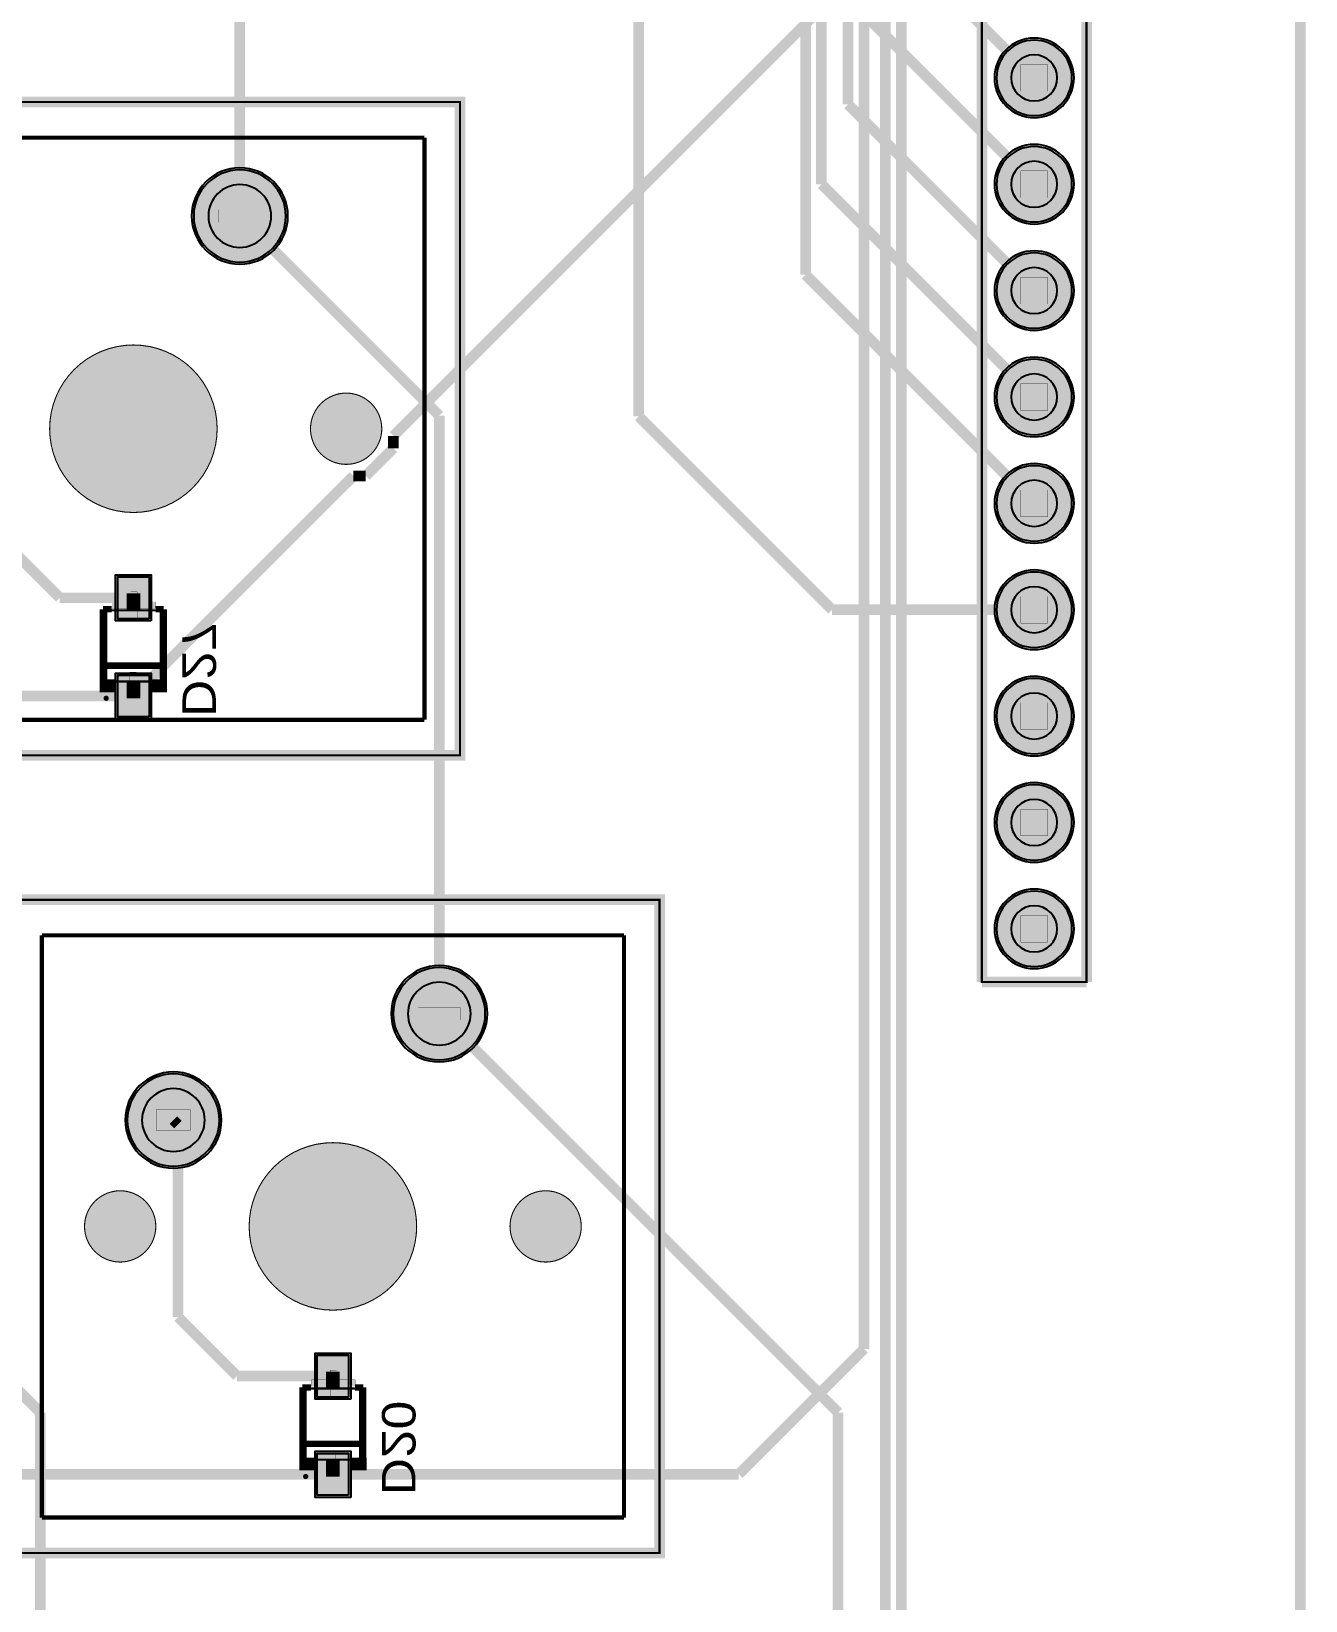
# Model space of a CAD drawing. Header units: millimetres. Extents: x 0 to 146, y -7 to 103.
# Drawn here: x 115.88 to 146.31, y 42.76 to 80.23 of the extents above; entities that cross this region are included whole.
import ezdxf
from ezdxf.enums import TextEntityAlignment as Align

# ---------------------------------------------------------------- set-up
doc = ezdxf.new("R2010")
doc.units = ezdxf.units.MM
doc.header["$MEASUREMENT"] = 0
for name, color, linetype, true_color in [('Board-Outline-Layer', 7, 'Continuous', 0xff00ff), ('Bottom-Layer', 7, 'Continuous', 0x0000ff), ('Bottom-Paste-Mask-Layer', 7, 'Continuous', 0x800000), ('Bottom-Silkscreen-Layer', 7, 'Continuous', 0x66cc33), ('Bottom-Solder-Mask-Layer', 7, 'Continuous', 0xaa00ff), ('Component-Marking-Layer', 7, 'Continuous', 0x66ffcc), ('Component-Shape-Layer', 7, 'Continuous', 0x00cccc), ('Document-Layer', 7, 'Continuous', 0xffffff), ('Hole-Layer', 7, 'Continuous', 0x222222), ('Multi-Layer', 7, 'Continuous', 0xc0c0c0), ('Pin-Floating-Layer', 7, 'Continuous', 0xff99ff), ('Pin-Soldering-Layer', 7, 'Continuous', 0xcc9999), ('Top-Layer', 7, 'Continuous', 0xff0000), ('Top-Paste-Mask-Layer', 7, 'Continuous', 0x808080), ('Top-Silkscreen-Layer', 7, 'Continuous', 0xffcc00), ('Top-Solder-Mask-Layer', 7, 'Continuous', 0x800080)]:
    doc.layers.add(name, color=color, linetype=linetype, true_color=true_color)
doc.styles.get("Standard").update_dxf_attribs({"font": 'arial.ttf'})

msp = doc.modelspace()

# ---------------------------------------------------------------- hatches: boundary and pattern name
at = {"layer": 'Bottom-Layer'}
for points in [[(138.927, 79.121, 1), (140.727, 79.121, 1)], [(138.927, 76.581, 1), (140.727, 76.581, 1)], [(119.756, 75.823, 1), (121.956, 75.823, 1)], [(138.927, 74.041, 1), (140.727, 74.041, 1)], [(138.927, 71.501, 1), (140.727, 71.501, 1)], [(138.927, 68.961, 1), (140.727, 68.961, 1)], [(118.691, 66.205), (117.941, 66.205), (117.941, 67.205), (118.691, 67.205)], [(138.927, 66.421, 1), (140.727, 66.421, 1)], [(118.691, 63.86), (117.941, 63.86), (117.941, 64.86), (118.691, 64.86)], [(138.927, 63.881, 1), (140.727, 63.881, 1)], [(138.927, 61.341, 1), (140.727, 61.341, 1)], [(138.927, 58.801, 1), (140.727, 58.801, 1)], [(124.52, 56.775, 1), (126.72, 56.775, 1)], [(118.17, 54.235, 1), (120.37, 54.235, 1)], [(123.455, 47.621), (122.705, 47.621), (122.705, 48.621), (123.455, 48.621)], [(123.455, 45.276), (122.705, 45.276), (122.705, 46.276), (123.455, 46.276)]]:
    msp.add_hatch(color=256, dxfattribs=at).paths.add_polyline_path(points)
at = {"layer": 'Bottom-Paste-Mask-Layer'}
for points in [[(138.927, 79.121, 1), (140.727, 79.121, 1)], [(138.927, 76.581, 1), (140.727, 76.581, 1)], [(119.756, 75.823, 1), (121.956, 75.823, 1)], [(138.927, 74.041, 1), (140.727, 74.041, 1)], [(138.927, 71.501, 1), (140.727, 71.501, 1)], [(138.927, 68.961, 1), (140.727, 68.961, 1)], [(118.691, 66.205), (117.941, 66.205), (117.941, 67.205), (118.691, 67.205)], [(138.927, 66.421, 1), (140.727, 66.421, 1)], [(118.691, 63.86), (117.941, 63.86), (117.941, 64.86), (118.691, 64.86)], [(138.927, 63.881, 1), (140.727, 63.881, 1)], [(138.927, 61.341, 1), (140.727, 61.341, 1)], [(138.927, 58.801, 1), (140.727, 58.801, 1)], [(124.52, 56.775, 1), (126.72, 56.775, 1)], [(118.17, 54.235, 1), (120.37, 54.235, 1)], [(123.455, 47.621), (122.705, 47.621), (122.705, 48.621), (123.455, 48.621)], [(123.455, 45.276), (122.705, 45.276), (122.705, 46.276), (123.455, 46.276)]]:
    msp.add_hatch(color=256, dxfattribs=at).paths.add_polyline_path(points)
at = {"layer": 'Bottom-Silkscreen-Layer'}
for points in [[(117.514, 64.757), (117.866, 64.757), (117.866, 64.452), (117.514, 64.452)], [(117.514, 64.757), (117.866, 64.757), (117.866, 64.452), (117.514, 64.452)], [(119.119, 64.757), (119.119, 64.452), (118.766, 64.452), (118.766, 64.757)], [(119.119, 64.757), (119.119, 64.452), (118.766, 64.452), (118.766, 64.757)], [(122.278, 46.173), (122.63, 46.173), (122.63, 45.869), (122.278, 45.869)], [(122.278, 46.173), (122.63, 46.173), (122.63, 45.869), (122.278, 45.869)], [(123.883, 46.173), (123.883, 45.869), (123.53, 45.869), (123.53, 46.173)], [(123.883, 46.173), (123.883, 45.869), (123.53, 45.869), (123.53, 46.173)]]:
    msp.add_hatch(color=256, dxfattribs=at).paths.add_polyline_path(points)
at = {"layer": 'Bottom-Solder-Mask-Layer'}
for points in [[(138.876, 79.121, 1), (140.778, 79.121, 1)], [(138.876, 76.581, 1), (140.778, 76.581, 1)], [(119.706, 75.823, 1), (122.006, 75.823, 1)], [(138.876, 74.041, 1), (140.778, 74.041, 1)], [(138.876, 71.501, 1), (140.778, 71.501, 1)], [(138.876, 68.961, 1), (140.778, 68.961, 1)], [(118.742, 66.154), (117.89, 66.154), (117.89, 67.256), (118.742, 67.256)], [(138.876, 66.421, 1), (140.778, 66.421, 1)], [(118.742, 63.809), (117.89, 63.809), (117.89, 64.91), (118.742, 64.91)], [(138.876, 63.881, 1), (140.778, 63.881, 1)], [(138.876, 61.341, 1), (140.778, 61.341, 1)], [(138.876, 58.801, 1), (140.778, 58.801, 1)], [(124.47, 56.775, 1), (126.77, 56.775, 1)], [(118.12, 54.235, 1), (120.42, 54.235, 1)], [(123.506, 47.57), (122.654, 47.57), (122.654, 48.672), (123.506, 48.672)], [(123.506, 45.225), (122.654, 45.225), (122.654, 46.327), (123.506, 46.327)]]:
    msp.add_hatch(color=256, dxfattribs=at).paths.add_polyline_path(points)
at = {"layer": 'Component-Marking-Layer'}
for points in [[(117.606, 64.307, 1), (117.726, 64.307, 1)], [(117.606, 64.307, 1), (117.726, 64.307, 1)], [(122.37, 45.723, 1), (122.49, 45.723, 1)], [(122.37, 45.723, 1), (122.49, 45.723, 1)]]:
    msp.add_hatch(color=256, dxfattribs=at).paths.add_polyline_path(points)
at = {"layer": 'Document-Layer'}
for points in [[(118.406, 66.847), (118.406, 66.223), (118.25, 66.223), (118.25, 66.847)], [(118.406, 66.847), (118.406, 66.223), (118.25, 66.223), (118.25, 66.847)], [(118.846, 66.615), (118.846, 66.459), (117.806, 66.459), (117.806, 66.615)], [(118.846, 66.615), (118.846, 66.459), (117.806, 66.459), (117.806, 66.615)], [(118.386, 64.307), (118.23, 64.307), (118.23, 64.931), (118.386, 64.931)], [(118.386, 64.307), (118.23, 64.307), (118.23, 64.931), (118.386, 64.931)], [(123.61, 48.031), (123.61, 47.875), (122.57, 47.875), (122.57, 48.031)], [(123.61, 48.031), (123.61, 47.875), (122.57, 47.875), (122.57, 48.031)], [(123.17, 48.263), (123.17, 47.639), (123.014, 47.639), (123.014, 48.263)], [(123.17, 48.263), (123.17, 47.639), (123.014, 47.639), (123.014, 48.263)], [(123.15, 45.723), (122.994, 45.723), (122.994, 46.347), (123.15, 46.347)], [(123.15, 45.723), (122.994, 45.723), (122.994, 46.347), (123.15, 46.347)]]:
    msp.add_hatch(color=256, dxfattribs=at).paths.add_polyline_path(points)
at = {"layer": 'Hole-Layer'}
for points in [[(139.277, 79.121, 1), (140.377, 79.121, 1)], [(139.277, 76.581, 1), (140.377, 76.581, 1)], [(120.106, 75.823, 1), (121.606, 75.823, 1)], [(139.277, 74.041, 1), (140.377, 74.041, 1)], [(139.277, 71.501, 1), (140.377, 71.501, 1)], [(139.277, 68.961, 1), (140.377, 68.961, 1)], [(139.277, 66.421, 1), (140.377, 66.421, 1)], [(139.277, 63.881, 1), (140.377, 63.881, 1)], [(139.277, 61.341, 1), (140.377, 61.341, 1)], [(139.277, 58.801, 1), (140.377, 58.801, 1)], [(124.87, 56.775, 1), (126.37, 56.775, 1)], [(118.52, 54.235, 1), (120.02, 54.235, 1)]]:
    msp.add_hatch(color=256, dxfattribs=at).paths.add_polyline_path(points)
at = {"layer": 'Multi-Layer'}
for points in [[(138.927, 79.121, 1), (140.727, 79.121, 1)], [(138.927, 79.121, 1), (140.727, 79.121, 1)], [(138.927, 79.121, 1), (140.727, 79.121, 1)], [(138.927, 76.581, 1), (140.727, 76.581, 1)], [(138.927, 76.581, 1), (140.727, 76.581, 1)], [(138.927, 76.581, 1), (140.727, 76.581, 1)], [(119.756, 75.823, 1), (121.956, 75.823, 1)], [(119.756, 75.823, 1), (121.956, 75.823, 1)], [(119.756, 75.823, 1), (121.956, 75.823, 1)], [(138.927, 74.041, 1), (140.727, 74.041, 1)], [(138.927, 74.041, 1), (140.727, 74.041, 1)], [(138.927, 74.041, 1), (140.727, 74.041, 1)], [(116.316, 70.743, 1), (120.316, 70.743, 1)], [(116.316, 70.743, 1), (120.316, 70.743, 1)], [(138.927, 71.501, 1), (140.727, 71.501, 1)], [(138.927, 71.501, 1), (140.727, 71.501, 1)], [(138.927, 71.501, 1), (140.727, 71.501, 1)], [(122.545, 70.743, 1), (124.247, 70.743, 1)], [(122.545, 70.743, 1), (124.247, 70.743, 1)], [(138.927, 68.961, 1), (140.727, 68.961, 1)], [(138.927, 68.961, 1), (140.727, 68.961, 1)], [(138.927, 68.961, 1), (140.727, 68.961, 1)], [(138.927, 66.421, 1), (140.727, 66.421, 1)], [(138.927, 66.421, 1), (140.727, 66.421, 1)], [(138.927, 66.421, 1), (140.727, 66.421, 1)], [(138.927, 63.881, 1), (140.727, 63.881, 1)], [(138.927, 63.881, 1), (140.727, 63.881, 1)], [(138.927, 63.881, 1), (140.727, 63.881, 1)], [(138.927, 61.341, 1), (140.727, 61.341, 1)], [(138.927, 61.341, 1), (140.727, 61.341, 1)], [(138.927, 61.341, 1), (140.727, 61.341, 1)], [(138.927, 58.801, 1), (140.727, 58.801, 1)], [(138.927, 58.801, 1), (140.727, 58.801, 1)], [(138.927, 58.801, 1), (140.727, 58.801, 1)], [(124.52, 56.775, 1), (126.72, 56.775, 1)], [(124.52, 56.775, 1), (126.72, 56.775, 1)], [(124.52, 56.775, 1), (126.72, 56.775, 1)], [(118.17, 54.235, 1), (120.37, 54.235, 1)], [(118.17, 54.235, 1), (120.37, 54.235, 1)], [(118.17, 54.235, 1), (120.37, 54.235, 1)], [(121.08, 51.695, 1), (125.08, 51.695, 1)], [(121.08, 51.695, 1), (125.08, 51.695, 1)], [(117.149, 51.695, 1), (118.851, 51.695, 1)], [(117.149, 51.695, 1), (118.851, 51.695, 1)], [(127.309, 51.695, 1), (129.011, 51.695, 1)], [(127.309, 51.695, 1), (129.011, 51.695, 1)]]:
    msp.add_hatch(color=256, dxfattribs=at).paths.add_polyline_path(points)
at = {"layer": 'Pin-Floating-Layer'}
for points in [[(118.476, 66.517), (118.476, 66.397), (118.156, 66.397), (118.156, 66.517)], [(118.476, 66.517), (118.476, 66.397), (118.156, 66.397), (118.156, 66.517)], [(118.476, 64.717), (118.476, 64.597), (118.156, 64.597), (118.156, 64.717)], [(118.476, 64.717), (118.476, 64.597), (118.156, 64.597), (118.156, 64.717)], [(123.24, 47.933), (123.24, 47.813), (122.92, 47.813), (122.92, 47.933)], [(123.24, 47.933), (123.24, 47.813), (122.92, 47.813), (122.92, 47.933)], [(123.24, 46.133), (123.24, 46.013), (122.92, 46.013), (122.92, 46.133)], [(123.24, 46.133), (123.24, 46.013), (122.92, 46.013), (122.92, 46.133)]]:
    msp.add_hatch(color=256, dxfattribs=at).paths.add_polyline_path(points)
at = {"layer": 'Pin-Soldering-Layer'}
for points in [[(139.507, 79.441), (140.147, 79.441), (140.147, 78.801), (139.507, 78.801)], [(139.507, 79.441), (140.147, 79.441), (140.147, 78.801), (139.507, 78.801)], [(139.507, 76.901), (140.147, 76.901), (140.147, 76.261), (139.507, 76.261)], [(139.507, 76.901), (140.147, 76.901), (140.147, 76.261), (139.507, 76.261)], [(120.356, 75.973), (121.356, 75.973), (121.356, 75.673), (120.356, 75.673)], [(120.356, 75.973), (121.356, 75.973), (121.356, 75.673), (120.356, 75.673)], [(139.507, 74.361), (140.147, 74.361), (140.147, 73.721), (139.507, 73.721)], [(139.507, 74.361), (140.147, 74.361), (140.147, 73.721), (139.507, 73.721)], [(139.507, 71.821), (140.147, 71.821), (140.147, 71.181), (139.507, 71.181)], [(139.507, 71.821), (140.147, 71.821), (140.147, 71.181), (139.507, 71.181)], [(139.507, 69.281), (140.147, 69.281), (140.147, 68.641), (139.507, 68.641)], [(139.507, 69.281), (140.147, 69.281), (140.147, 68.641), (139.507, 68.641)], [(118.476, 66.807), (118.476, 66.507), (118.156, 66.507), (118.156, 66.807)], [(118.476, 66.807), (118.476, 66.507), (118.156, 66.507), (118.156, 66.807)], [(139.507, 66.741), (140.147, 66.741), (140.147, 66.101), (139.507, 66.101)], [(139.507, 66.741), (140.147, 66.741), (140.147, 66.101), (139.507, 66.101)], [(118.476, 64.607), (118.476, 64.307), (118.156, 64.307), (118.156, 64.607)], [(118.476, 64.607), (118.476, 64.307), (118.156, 64.307), (118.156, 64.607)], [(139.507, 64.201), (140.147, 64.201), (140.147, 63.561), (139.507, 63.561)], [(139.507, 64.201), (140.147, 64.201), (140.147, 63.561), (139.507, 63.561)], [(139.507, 61.661), (140.147, 61.661), (140.147, 61.021), (139.507, 61.021)], [(139.507, 61.661), (140.147, 61.661), (140.147, 61.021), (139.507, 61.021)], [(139.507, 59.121), (140.147, 59.121), (140.147, 58.481), (139.507, 58.481)], [(139.507, 59.121), (140.147, 59.121), (140.147, 58.481), (139.507, 58.481)], [(125.12, 56.925), (126.12, 56.925), (126.12, 56.625), (125.12, 56.625)], [(125.12, 56.925), (126.12, 56.925), (126.12, 56.625), (125.12, 56.625)], [(118.87, 54.485), (119.67, 54.485), (119.67, 53.985), (118.87, 53.985)], [(118.87, 54.485), (119.67, 54.485), (119.67, 53.985), (118.87, 53.985)], [(123.24, 48.223), (123.24, 47.923), (122.92, 47.923), (122.92, 48.223)], [(123.24, 48.223), (123.24, 47.923), (122.92, 47.923), (122.92, 48.223)], [(123.24, 46.023), (123.24, 45.723), (122.92, 45.723), (122.92, 46.023)], [(123.24, 46.023), (123.24, 45.723), (122.92, 45.723), (122.92, 46.023)]]:
    msp.add_hatch(color=256, dxfattribs=at).paths.add_polyline_path(points)
at = {"layer": 'Top-Layer'}
for points in [[(138.927, 79.121, 1), (140.727, 79.121, 1)], [(138.927, 76.581, 1), (140.727, 76.581, 1)], [(119.756, 75.823, 1), (121.956, 75.823, 1)], [(138.927, 74.041, 1), (140.727, 74.041, 1)], [(138.927, 71.501, 1), (140.727, 71.501, 1)], [(138.927, 68.961, 1), (140.727, 68.961, 1)], [(138.927, 66.421, 1), (140.727, 66.421, 1)], [(138.927, 63.881, 1), (140.727, 63.881, 1)], [(138.927, 61.341, 1), (140.727, 61.341, 1)], [(138.927, 58.801, 1), (140.727, 58.801, 1)], [(124.52, 56.775, 1), (126.72, 56.775, 1)], [(118.17, 54.235, 1), (120.37, 54.235, 1)]]:
    msp.add_hatch(color=256, dxfattribs=at).paths.add_polyline_path(points)
at = {"layer": 'Top-Paste-Mask-Layer'}
for points in [[(138.927, 79.121, 1), (140.727, 79.121, 1)], [(138.927, 76.581, 1), (140.727, 76.581, 1)], [(119.756, 75.823, 1), (121.956, 75.823, 1)], [(138.927, 74.041, 1), (140.727, 74.041, 1)], [(138.927, 71.501, 1), (140.727, 71.501, 1)], [(138.927, 68.961, 1), (140.727, 68.961, 1)], [(138.927, 66.421, 1), (140.727, 66.421, 1)], [(138.927, 63.881, 1), (140.727, 63.881, 1)], [(138.927, 61.341, 1), (140.727, 61.341, 1)], [(138.927, 58.801, 1), (140.727, 58.801, 1)], [(124.52, 56.775, 1), (126.72, 56.775, 1)], [(118.17, 54.235, 1), (120.37, 54.235, 1)]]:
    msp.add_hatch(color=256, dxfattribs=at).paths.add_polyline_path(points)
at = {"layer": 'Top-Solder-Mask-Layer'}
for points in [[(138.876, 79.121, 1), (140.778, 79.121, 1)], [(138.876, 76.581, 1), (140.778, 76.581, 1)], [(119.706, 75.823, 1), (122.006, 75.823, 1)], [(138.876, 74.041, 1), (140.778, 74.041, 1)], [(138.876, 71.501, 1), (140.778, 71.501, 1)], [(138.876, 68.961, 1), (140.778, 68.961, 1)], [(138.876, 66.421, 1), (140.778, 66.421, 1)], [(138.876, 63.881, 1), (140.778, 63.881, 1)], [(138.876, 61.341, 1), (140.778, 61.341, 1)], [(138.876, 58.801, 1), (140.778, 58.801, 1)], [(124.47, 56.775, 1), (126.77, 56.775, 1)], [(118.12, 54.235, 1), (120.42, 54.235, 1)]]:
    msp.add_hatch(color=256, dxfattribs=at).paths.add_polyline_path(points)

# ---------------------------------------------------------------- linework, layer by layer
at = {"layer": 'Board-Outline-Layer', "const_width": 0.254}
msp.add_lwpolyline([(-0.032, 3.019), (-0.032, 100.367, -0.414), (2.968, 103.367), (143.181, 103.367), (143.181, 103.367, -0.414), (146.181, 100.367), (146.181, 100.367), (146.181, 3.019), (146.181, 3.019, -0.414), (143.181, 0.019), (143.181, 0.019), (2.968, 0.019, -0.414)], format="xyb", close=True, dxfattribs=at)
at = {"layer": 'Bottom-Layer', "const_width": 0.254}
for points in [[(135.763, 48.768), (135.763, 89.535)], [(136.271, 38.549), (136.271, 87.249)], [(136.652, 41.021), (136.652, 83.693)], [(124.526, 70.57), (135.128, 81.172)], [(124.526, 70.275), (124.526, 70.57)], [(123.864, 69.613), (124.526, 70.275)], [(118.316, 64.36), (123.57, 69.613)], [(123.57, 69.613), (123.864, 69.613)], [(114.554, 68.707), (116.557, 66.705)], [(116.557, 66.705), (118.316, 66.705)], [(99.215, 64.36), (118.316, 64.36)], [(119.27, 54.235), (119.38, 54.125)], [(119.38, 54.125), (119.38, 49.53)], [(119.38, 49.53), (120.789, 48.121)], [(132.771, 45.776), (135.763, 48.768)], [(120.789, 48.121), (123.08, 48.121)], [(104.032, 45.776), (123.08, 45.776)], [(123.08, 45.776), (132.771, 45.776)]]:
    msp.add_lwpolyline(points, dxfattribs=at)
at = {"layer": 'Bottom-Layer'}
for points in [[(138.927, 79.121, 1), (140.727, 79.121, 1)], [(138.927, 76.581, 1), (140.727, 76.581, 1)], [(138.927, 74.041, 1), (140.727, 74.041, 1)], [(138.927, 71.501, 1), (140.727, 71.501, 1)], [(138.927, 68.961, 1), (140.727, 68.961, 1)], [(138.927, 66.421, 1), (140.727, 66.421, 1)], [(138.927, 63.881, 1), (140.727, 63.881, 1)], [(138.927, 61.341, 1), (140.727, 61.341, 1)], [(138.927, 58.801, 1), (140.727, 58.801, 1)]]:
    msp.add_lwpolyline(points, format="xyb", close=True, dxfattribs=at)
for points in [[(119.756, 75.823, 1), (121.956, 75.823), (121.956, 75.823, 1), (119.756, 75.823)], [(124.52, 56.775, 1), (126.72, 56.775), (126.72, 56.775, 1), (124.52, 56.775)], [(118.17, 54.235, 1), (120.37, 54.235), (120.37, 54.235, 1), (118.17, 54.235)]]:
    msp.add_lwpolyline(points, format="xyb", dxfattribs=at)
for points in [[(118.691, 66.205), (117.941, 66.205), (117.941, 67.205), (118.691, 67.205)], [(118.691, 63.86), (117.941, 63.86), (117.941, 64.86), (118.691, 64.86)], [(123.455, 47.621), (122.705, 47.621), (122.705, 48.621), (123.455, 48.621)], [(123.455, 45.276), (122.705, 45.276), (122.705, 46.276), (123.455, 46.276)]]:
    msp.add_lwpolyline(points, close=True, dxfattribs=at)
at = {"layer": 'Bottom-Paste-Mask-Layer'}
for points in [[(138.927, 79.121, 1), (140.727, 79.121, 1)], [(138.927, 76.581, 1), (140.727, 76.581, 1)], [(138.927, 74.041, 1), (140.727, 74.041, 1)], [(138.927, 71.501, 1), (140.727, 71.501, 1)], [(138.927, 68.961, 1), (140.727, 68.961, 1)], [(138.927, 66.421, 1), (140.727, 66.421, 1)], [(138.927, 63.881, 1), (140.727, 63.881, 1)], [(138.927, 61.341, 1), (140.727, 61.341, 1)], [(138.927, 58.801, 1), (140.727, 58.801, 1)]]:
    msp.add_lwpolyline(points, format="xyb", close=True, dxfattribs=at)
for points in [[(119.756, 75.823, 1), (121.956, 75.823), (121.956, 75.823, 1), (119.756, 75.823)], [(124.52, 56.775, 1), (126.72, 56.775), (126.72, 56.775, 1), (124.52, 56.775)], [(118.17, 54.235, 1), (120.37, 54.235), (120.37, 54.235, 1), (118.17, 54.235)]]:
    msp.add_lwpolyline(points, format="xyb", dxfattribs=at)
for points in [[(118.691, 66.205), (117.941, 66.205), (117.941, 67.205), (118.691, 67.205)], [(118.691, 63.86), (117.941, 63.86), (117.941, 64.86), (118.691, 64.86)], [(123.455, 47.621), (122.705, 47.621), (122.705, 48.621), (123.455, 48.621)], [(123.455, 45.276), (122.705, 45.276), (122.705, 46.276), (123.455, 46.276)]]:
    msp.add_lwpolyline(points, close=True, dxfattribs=at)
at = {"layer": 'Bottom-Silkscreen-Layer'}
for points, const_width in [([(138.577, 57.531), (138.577, 98.171)], 0.254), ([(138.577, 57.531), (138.577, 98.171)], 0.254), ([(141.077, 98.171), (141.077, 57.531)], 0.254), ([(141.077, 98.171), (141.077, 57.531)], 0.254), ([(117.59, 64.681), (117.59, 66.433)], 0.152), ([(117.59, 64.681), (117.59, 66.433)], 0.152), ([(117.59, 66.433), (117.796, 66.433)], 0.152), ([(117.59, 66.433), (117.796, 66.433)], 0.152), ([(119.042, 66.433), (118.846, 66.433)], 0.152), ([(119.042, 66.433), (118.846, 66.433)], 0.152), ([(119.042, 64.681), (119.042, 66.433)], 0.152), ([(119.042, 64.681), (119.042, 66.433)], 0.152), ([(119.042, 65.085), (117.59, 65.085)], 0.152), ([(119.042, 65.085), (117.59, 65.085)], 0.152), ([(141.077, 57.531), (138.577, 57.531)], 0.254), ([(141.077, 57.531), (138.577, 57.531)], 0.254), ([(122.354, 47.85), (122.56, 47.85)], 0.152), ([(122.354, 46.097), (122.354, 47.85)], 0.152), ([(122.354, 47.85), (122.56, 47.85)], 0.152), ([(122.354, 46.097), (122.354, 47.85)], 0.152), ([(123.806, 47.85), (123.61, 47.85)], 0.152), ([(123.806, 47.85), (123.61, 47.85)], 0.152), ([(123.806, 46.097), (123.806, 47.85)], 0.152), ([(123.806, 46.097), (123.806, 47.85)], 0.152), ([(123.806, 46.502), (122.354, 46.502)], 0.152), ([(123.806, 46.502), (122.354, 46.502)], 0.152)]:
    msp.add_lwpolyline(points, dxfattribs=dict(at, const_width=const_width))
at = {"layer": 'Bottom-Silkscreen-Layer', "const_width": 0.00508}
for points in [[(117.514, 64.757), (117.866, 64.757), (117.866, 64.452), (117.514, 64.452)], [(117.514, 64.757), (117.866, 64.757), (117.866, 64.452), (117.514, 64.452)], [(119.119, 64.757), (119.119, 64.452), (118.766, 64.452), (118.766, 64.757)], [(119.119, 64.757), (119.119, 64.452), (118.766, 64.452), (118.766, 64.757)], [(122.278, 46.173), (122.63, 46.173), (122.63, 45.869), (122.278, 45.869)], [(122.278, 46.173), (122.63, 46.173), (122.63, 45.869), (122.278, 45.869)], [(123.883, 46.173), (123.883, 45.869), (123.53, 45.869), (123.53, 46.173)], [(123.883, 46.173), (123.883, 45.869), (123.53, 45.869), (123.53, 46.173)]]:
    msp.add_lwpolyline(points, close=True, dxfattribs=at)
at = {"layer": 'Bottom-Solder-Mask-Layer'}
for points in [[(138.876, 79.121, 1), (140.778, 79.121), (140.778, 79.121, 1), (138.876, 79.121)], [(138.876, 76.581, 1), (140.778, 76.581), (140.778, 76.581, 1), (138.876, 76.581)], [(138.876, 74.041, 1), (140.778, 74.041), (140.778, 74.041, 1), (138.876, 74.041)], [(138.876, 71.501, 1), (140.778, 71.501), (140.778, 71.501, 1), (138.876, 71.501)], [(138.876, 68.961, 1), (140.778, 68.961), (140.778, 68.961, 1), (138.876, 68.961)], [(138.876, 66.421, 1), (140.778, 66.421), (140.778, 66.421, 1), (138.876, 66.421)], [(138.876, 63.881, 1), (140.778, 63.881), (140.778, 63.881, 1), (138.876, 63.881)], [(138.876, 61.341, 1), (140.778, 61.341), (140.778, 61.341, 1), (138.876, 61.341)], [(138.876, 58.801, 1), (140.778, 58.801), (140.778, 58.801, 1), (138.876, 58.801)]]:
    msp.add_lwpolyline(points, format="xyb", dxfattribs=at)
for points in [[(119.706, 75.823, 1), (122.006, 75.823, 1)], [(124.47, 56.775, 1), (126.77, 56.775, 1)], [(118.12, 54.235, 1), (120.42, 54.235, 1)]]:
    msp.add_lwpolyline(points, format="xyb", close=True, dxfattribs=at)
for points in [[(118.742, 66.154), (117.89, 66.154), (117.89, 67.256), (118.742, 67.256)], [(118.742, 63.809), (117.89, 63.809), (117.89, 64.91), (118.742, 64.91)], [(123.506, 47.57), (122.654, 47.57), (122.654, 48.672), (123.506, 48.672)], [(123.506, 45.225), (122.654, 45.225), (122.654, 46.327), (123.506, 46.327)]]:
    msp.add_lwpolyline(points, close=True, dxfattribs=at)
at = {"layer": 'Component-Marking-Layer', "const_width": 0.00508}
for points in [[(117.606, 64.307, 1), (117.726, 64.307, 1)], [(117.606, 64.307, 1), (117.726, 64.307, 1)], [(122.37, 45.723, 1), (122.49, 45.723, 1)], [(122.37, 45.723, 1), (122.49, 45.723, 1)]]:
    msp.add_lwpolyline(points, format="xyb", close=True, dxfattribs=at)
at = {"layer": 'Component-Shape-Layer', "const_width": 0.0508}
for points in [[(141.077, 98.171), (141.077, 57.531), (138.577, 57.531), (138.577, 98.171)], [(141.077, 98.171), (141.077, 57.531), (138.577, 57.531), (138.577, 98.171)], [(110.516, 62.943), (110.516, 78.543), (126.116, 78.543), (126.116, 62.943)], [(110.516, 62.943), (110.516, 78.543), (126.116, 78.543), (126.116, 62.943)], [(118.966, 66.407), (118.966, 64.707), (117.666, 64.707), (117.666, 66.407)], [(118.966, 66.407), (118.966, 64.707), (117.666, 64.707), (117.666, 66.407)], [(115.28, 43.895), (115.28, 59.495), (130.88, 59.495), (130.88, 43.895)], [(115.28, 43.895), (115.28, 59.495), (130.88, 59.495), (130.88, 43.895)], [(123.73, 47.823), (123.73, 46.123), (122.43, 46.123), (122.43, 47.823)], [(123.73, 47.823), (123.73, 46.123), (122.43, 46.123), (122.43, 47.823)]]:
    msp.add_lwpolyline(points, close=True, dxfattribs=at)
at = {"layer": 'Document-Layer', "const_width": 0.1}
for points in [[(111.366, 77.693), (125.266, 77.693)], [(125.266, 77.693), (125.266, 63.793)], [(125.266, 63.793), (111.366, 63.793)], [(116.13, 58.645), (130.03, 58.645)], [(116.13, 44.743), (116.13, 58.645)], [(130.03, 58.645), (130.03, 44.743)], [(130.03, 44.743), (116.13, 44.743)]]:
    msp.add_lwpolyline(points, dxfattribs=at)
at = {"layer": 'Document-Layer', "const_width": 1.9}
for points in [[(117.366, 70.743, 1), (119.266, 70.743, 1)], [(117.366, 70.743, 1), (119.266, 70.743, 1)], [(122.13, 51.695, 1), (124.03, 51.695, 1)], [(122.13, 51.695, 1), (124.03, 51.695, 1)]]:
    msp.add_lwpolyline(points, format="xyb", close=True, dxfattribs=at)
at = {"layer": 'Document-Layer', "const_width": 0.8}
for points in [[(122.996, 70.743, 1), (123.796, 70.743), (123.796, 70.743, 1), (122.996, 70.743)], [(122.996, 70.743, 1), (123.796, 70.743), (123.796, 70.743, 1), (122.996, 70.743)], [(117.6, 51.695, 1), (118.4, 51.695), (118.4, 51.695, 1), (117.6, 51.695)], [(117.6, 51.695, 1), (118.4, 51.695), (118.4, 51.695, 1), (117.6, 51.695)], [(127.76, 51.695, 1), (128.56, 51.695), (128.56, 51.695, 1), (127.76, 51.695)], [(127.76, 51.695, 1), (128.56, 51.695), (128.56, 51.695, 1), (127.76, 51.695)]]:
    msp.add_lwpolyline(points, format="xyb", dxfattribs=at)
at = {"layer": 'Document-Layer', "const_width": 0.00508}
for points in [[(118.406, 66.847), (118.406, 66.223), (118.25, 66.223), (118.25, 66.847)], [(118.406, 66.847), (118.406, 66.223), (118.25, 66.223), (118.25, 66.847)], [(118.846, 66.615), (118.846, 66.459), (117.806, 66.459), (117.806, 66.615)], [(118.846, 66.615), (118.846, 66.459), (117.806, 66.459), (117.806, 66.615)], [(118.386, 64.307), (118.23, 64.307), (118.23, 64.931), (118.386, 64.931)], [(118.386, 64.307), (118.23, 64.307), (118.23, 64.931), (118.386, 64.931)], [(123.61, 48.031), (123.61, 47.875), (122.57, 47.875), (122.57, 48.031)], [(123.61, 48.031), (123.61, 47.875), (122.57, 47.875), (122.57, 48.031)], [(123.17, 48.263), (123.17, 47.639), (123.014, 47.639), (123.014, 48.263)], [(123.17, 48.263), (123.17, 47.639), (123.014, 47.639), (123.014, 48.263)], [(123.15, 45.723), (122.994, 45.723), (122.994, 46.347), (123.15, 46.347)], [(123.15, 45.723), (122.994, 45.723), (122.994, 46.347), (123.15, 46.347)]]:
    msp.add_lwpolyline(points, close=True, dxfattribs=at)
at = {"layer": 'Hole-Layer'}
for points in [[(139.277, 79.121, 1), (140.377, 79.121), (140.377, 79.121, 1), (139.277, 79.121)], [(139.277, 76.581, 1), (140.377, 76.581), (140.377, 76.581, 1), (139.277, 76.581)], [(139.277, 74.041, 1), (140.377, 74.041), (140.377, 74.041, 1), (139.277, 74.041)], [(139.277, 71.501, 1), (140.377, 71.501), (140.377, 71.501, 1), (139.277, 71.501)], [(139.277, 68.961, 1), (140.377, 68.961), (140.377, 68.961, 1), (139.277, 68.961)], [(139.277, 66.421, 1), (140.377, 66.421), (140.377, 66.421, 1), (139.277, 66.421)], [(139.277, 63.881, 1), (140.377, 63.881), (140.377, 63.881, 1), (139.277, 63.881)], [(139.277, 61.341, 1), (140.377, 61.341), (140.377, 61.341, 1), (139.277, 61.341)], [(139.277, 58.801, 1), (140.377, 58.801), (140.377, 58.801, 1), (139.277, 58.801)]]:
    msp.add_lwpolyline(points, format="xyb", dxfattribs=at)
for points in [[(120.106, 75.823, 1), (121.606, 75.823, 1)], [(124.87, 56.775, 1), (126.37, 56.775, 1)], [(118.52, 54.235, 1), (120.02, 54.235, 1)]]:
    msp.add_lwpolyline(points, format="xyb", close=True, dxfattribs=at)
at = {"layer": 'Multi-Layer'}
for points in [[(138.927, 79.121, 1), (140.727, 79.121, 1)], [(138.927, 79.121, 1), (140.727, 79.121, 1)], [(138.927, 79.121, 1), (140.727, 79.121, 1)], [(138.927, 76.581, 1), (140.727, 76.581, 1)], [(138.927, 76.581, 1), (140.727, 76.581, 1)], [(138.927, 76.581, 1), (140.727, 76.581, 1)], [(138.927, 74.041, 1), (140.727, 74.041, 1)], [(138.927, 74.041, 1), (140.727, 74.041, 1)], [(138.927, 74.041, 1), (140.727, 74.041, 1)], [(138.927, 71.501, 1), (140.727, 71.501, 1)], [(138.927, 71.501, 1), (140.727, 71.501, 1)], [(138.927, 71.501, 1), (140.727, 71.501, 1)], [(138.927, 68.961, 1), (140.727, 68.961, 1)], [(138.927, 68.961, 1), (140.727, 68.961, 1)], [(138.927, 68.961, 1), (140.727, 68.961, 1)], [(138.927, 66.421, 1), (140.727, 66.421, 1)], [(138.927, 66.421, 1), (140.727, 66.421, 1)], [(138.927, 66.421, 1), (140.727, 66.421, 1)], [(138.927, 63.881, 1), (140.727, 63.881, 1)], [(138.927, 63.881, 1), (140.727, 63.881, 1)], [(138.927, 63.881, 1), (140.727, 63.881, 1)], [(138.927, 61.341, 1), (140.727, 61.341, 1)], [(138.927, 61.341, 1), (140.727, 61.341, 1)], [(138.927, 61.341, 1), (140.727, 61.341, 1)], [(138.927, 58.801, 1), (140.727, 58.801, 1)], [(138.927, 58.801, 1), (140.727, 58.801, 1)], [(138.927, 58.801, 1), (140.727, 58.801, 1)]]:
    msp.add_lwpolyline(points, format="xyb", close=True, dxfattribs=at)
for points in [[(119.756, 75.823, 1), (121.956, 75.823), (121.956, 75.823, 1), (119.756, 75.823)], [(119.756, 75.823, 1), (121.956, 75.823), (121.956, 75.823, 1), (119.756, 75.823)], [(119.756, 75.823, 1), (121.956, 75.823), (121.956, 75.823, 1), (119.756, 75.823)], [(124.52, 56.775, 1), (126.72, 56.775), (126.72, 56.775, 1), (124.52, 56.775)], [(124.52, 56.775, 1), (126.72, 56.775), (126.72, 56.775, 1), (124.52, 56.775)], [(124.52, 56.775, 1), (126.72, 56.775), (126.72, 56.775, 1), (124.52, 56.775)], [(118.17, 54.235, 1), (120.37, 54.235), (120.37, 54.235, 1), (118.17, 54.235)], [(118.17, 54.235, 1), (120.37, 54.235), (120.37, 54.235, 1), (118.17, 54.235)], [(118.17, 54.235, 1), (120.37, 54.235), (120.37, 54.235, 1), (118.17, 54.235)]]:
    msp.add_lwpolyline(points, format="xyb", dxfattribs=at)
at = {"layer": 'Multi-Layer', "const_width": 0.0254}
for points in [[(116.316, 70.743, 1), (120.316, 70.743, 1)], [(116.316, 70.743, 1), (120.316, 70.743, 1)], [(122.545, 70.743, 1), (124.247, 70.743, 1)], [(122.545, 70.743, 1), (124.247, 70.743, 1)], [(121.08, 51.695, 1), (125.08, 51.695, 1)], [(121.08, 51.695, 1), (125.08, 51.695, 1)], [(117.149, 51.695, 1), (118.851, 51.695, 1)], [(117.149, 51.695, 1), (118.851, 51.695, 1)], [(127.309, 51.695, 1), (129.011, 51.695, 1)], [(127.309, 51.695, 1), (129.011, 51.695, 1)]]:
    msp.add_lwpolyline(points, format="xyb", close=True, dxfattribs=at)
at = {"layer": 'Pin-Floating-Layer', "const_width": 0.00508}
for points in [[(118.476, 66.517), (118.476, 66.397), (118.156, 66.397), (118.156, 66.517)], [(118.476, 66.517), (118.476, 66.397), (118.156, 66.397), (118.156, 66.517)], [(118.476, 64.717), (118.476, 64.597), (118.156, 64.597), (118.156, 64.717)], [(118.476, 64.717), (118.476, 64.597), (118.156, 64.597), (118.156, 64.717)], [(123.24, 47.933), (123.24, 47.813), (122.92, 47.813), (122.92, 47.933)], [(123.24, 47.933), (123.24, 47.813), (122.92, 47.813), (122.92, 47.933)], [(123.24, 46.133), (123.24, 46.013), (122.92, 46.013), (122.92, 46.133)], [(123.24, 46.133), (123.24, 46.013), (122.92, 46.013), (122.92, 46.133)]]:
    msp.add_lwpolyline(points, close=True, dxfattribs=at)
at = {"layer": 'Pin-Soldering-Layer', "const_width": 0.00508}
for points in [[(139.507, 79.441), (140.147, 79.441), (140.147, 78.801), (139.507, 78.801)], [(139.507, 79.441), (140.147, 79.441), (140.147, 78.801), (139.507, 78.801)], [(139.507, 76.901), (140.147, 76.901), (140.147, 76.261), (139.507, 76.261)], [(139.507, 76.901), (140.147, 76.901), (140.147, 76.261), (139.507, 76.261)], [(120.356, 75.973), (121.356, 75.973), (121.356, 75.673), (120.356, 75.673)], [(120.356, 75.973), (121.356, 75.973), (121.356, 75.673), (120.356, 75.673)], [(139.507, 74.361), (140.147, 74.361), (140.147, 73.721), (139.507, 73.721)], [(139.507, 74.361), (140.147, 74.361), (140.147, 73.721), (139.507, 73.721)], [(139.507, 71.821), (140.147, 71.821), (140.147, 71.181), (139.507, 71.181)], [(139.507, 71.821), (140.147, 71.821), (140.147, 71.181), (139.507, 71.181)], [(139.507, 69.281), (140.147, 69.281), (140.147, 68.641), (139.507, 68.641)], [(139.507, 69.281), (140.147, 69.281), (140.147, 68.641), (139.507, 68.641)], [(118.476, 66.807), (118.476, 66.507), (118.156, 66.507), (118.156, 66.807)], [(118.476, 66.807), (118.476, 66.507), (118.156, 66.507), (118.156, 66.807)], [(139.507, 66.741), (140.147, 66.741), (140.147, 66.101), (139.507, 66.101)], [(139.507, 66.741), (140.147, 66.741), (140.147, 66.101), (139.507, 66.101)], [(118.476, 64.607), (118.476, 64.307), (118.156, 64.307), (118.156, 64.607)], [(118.476, 64.607), (118.476, 64.307), (118.156, 64.307), (118.156, 64.607)], [(139.507, 64.201), (140.147, 64.201), (140.147, 63.561), (139.507, 63.561)], [(139.507, 64.201), (140.147, 64.201), (140.147, 63.561), (139.507, 63.561)], [(139.507, 61.661), (140.147, 61.661), (140.147, 61.021), (139.507, 61.021)], [(139.507, 61.661), (140.147, 61.661), (140.147, 61.021), (139.507, 61.021)], [(139.507, 59.121), (140.147, 59.121), (140.147, 58.481), (139.507, 58.481)], [(139.507, 59.121), (140.147, 59.121), (140.147, 58.481), (139.507, 58.481)], [(125.12, 56.925), (126.12, 56.925), (126.12, 56.625), (125.12, 56.625)], [(125.12, 56.925), (126.12, 56.925), (126.12, 56.625), (125.12, 56.625)], [(118.87, 54.485), (119.67, 54.485), (119.67, 53.985), (118.87, 53.985)], [(118.87, 54.485), (119.67, 54.485), (119.67, 53.985), (118.87, 53.985)], [(123.24, 48.223), (123.24, 47.923), (122.92, 47.923), (122.92, 48.223)], [(123.24, 48.223), (123.24, 47.923), (122.92, 47.923), (122.92, 48.223)], [(123.24, 46.023), (123.24, 45.723), (122.92, 45.723), (122.92, 46.023)], [(123.24, 46.023), (123.24, 45.723), (122.92, 45.723), (122.92, 46.023)]]:
    msp.add_lwpolyline(points, close=True, dxfattribs=at)
at = {"layer": 'Top-Layer', "const_width": 0.254}
for points in [[(135.382, 78.486), (135.382, 97.028)], [(134.747, 76.581), (134.747, 96.901)], [(134.366, 74.422), (134.366, 96.52)], [(130.383, 94.874), (130.383, 71.04)], [(120.856, 85.348), (120.856, 75.823)], [(139.827, 79.121), (136.398, 82.55)], [(135.89, 80.518), (139.827, 76.581)], [(139.827, 74.041), (135.382, 78.486)], [(139.827, 71.501), (134.747, 76.581)], [(120.856, 75.823), (125.62, 71.059)], [(139.827, 68.961), (134.366, 74.422)], [(125.62, 71.059), (125.62, 56.775)], [(130.383, 71.04), (135.001, 66.421)], [(135.001, 66.421), (139.827, 66.421)], [(106.57, 56.775), (116.095, 47.25)], [(125.62, 56.775), (135.145, 47.25)], [(116.095, 47.25), (116.095, 37.725)], [(135.145, 47.25), (135.145, 37.725)]]:
    msp.add_lwpolyline(points, dxfattribs=at)
at = {"layer": 'Top-Layer'}
for points in [[(138.927, 79.121, 1), (140.727, 79.121, 1)], [(138.927, 76.581, 1), (140.727, 76.581, 1)], [(138.927, 74.041, 1), (140.727, 74.041, 1)], [(138.927, 71.501, 1), (140.727, 71.501, 1)], [(138.927, 68.961, 1), (140.727, 68.961, 1)], [(138.927, 66.421, 1), (140.727, 66.421, 1)], [(138.927, 63.881, 1), (140.727, 63.881, 1)], [(138.927, 61.341, 1), (140.727, 61.341, 1)], [(138.927, 58.801, 1), (140.727, 58.801, 1)]]:
    msp.add_lwpolyline(points, format="xyb", close=True, dxfattribs=at)
for points in [[(119.756, 75.823, 1), (121.956, 75.823), (121.956, 75.823, 1), (119.756, 75.823)], [(124.52, 56.775, 1), (126.72, 56.775), (126.72, 56.775, 1), (124.52, 56.775)], [(118.17, 54.235, 1), (120.37, 54.235), (120.37, 54.235, 1), (118.17, 54.235)]]:
    msp.add_lwpolyline(points, format="xyb", dxfattribs=at)
at = {"layer": 'Top-Paste-Mask-Layer'}
for points in [[(138.927, 79.121, 1), (140.727, 79.121, 1)], [(138.927, 76.581, 1), (140.727, 76.581, 1)], [(138.927, 74.041, 1), (140.727, 74.041, 1)], [(138.927, 71.501, 1), (140.727, 71.501, 1)], [(138.927, 68.961, 1), (140.727, 68.961, 1)], [(138.927, 66.421, 1), (140.727, 66.421, 1)], [(138.927, 63.881, 1), (140.727, 63.881, 1)], [(138.927, 61.341, 1), (140.727, 61.341, 1)], [(138.927, 58.801, 1), (140.727, 58.801, 1)]]:
    msp.add_lwpolyline(points, format="xyb", close=True, dxfattribs=at)
for points in [[(119.756, 75.823, 1), (121.956, 75.823), (121.956, 75.823, 1), (119.756, 75.823)], [(124.52, 56.775, 1), (126.72, 56.775), (126.72, 56.775, 1), (124.52, 56.775)], [(118.17, 54.235, 1), (120.37, 54.235), (120.37, 54.235, 1), (118.17, 54.235)]]:
    msp.add_lwpolyline(points, format="xyb", dxfattribs=at)
at = {"layer": 'Top-Silkscreen-Layer', "const_width": 0.254}
for points in [[(110.516, 78.543), (126.116, 78.543), (126.116, 62.943), (110.516, 62.943)], [(110.516, 78.543), (126.116, 78.543), (126.116, 62.943), (110.516, 62.943)], [(115.28, 59.495), (130.88, 59.495), (130.88, 43.895), (115.28, 43.895)], [(115.28, 59.495), (130.88, 59.495), (130.88, 43.895), (115.28, 43.895)]]:
    msp.add_lwpolyline(points, close=True, dxfattribs=at)
at = {"layer": 'Top-Solder-Mask-Layer'}
for points in [[(138.876, 79.121, 1), (140.778, 79.121), (140.778, 79.121, 1), (138.876, 79.121)], [(138.876, 76.581, 1), (140.778, 76.581), (140.778, 76.581, 1), (138.876, 76.581)], [(138.876, 74.041, 1), (140.778, 74.041), (140.778, 74.041, 1), (138.876, 74.041)], [(138.876, 71.501, 1), (140.778, 71.501), (140.778, 71.501, 1), (138.876, 71.501)], [(138.876, 68.961, 1), (140.778, 68.961), (140.778, 68.961, 1), (138.876, 68.961)], [(138.876, 66.421, 1), (140.778, 66.421), (140.778, 66.421, 1), (138.876, 66.421)], [(138.876, 63.881, 1), (140.778, 63.881), (140.778, 63.881, 1), (138.876, 63.881)], [(138.876, 61.341, 1), (140.778, 61.341), (140.778, 61.341, 1), (138.876, 61.341)], [(138.876, 58.801, 1), (140.778, 58.801), (140.778, 58.801, 1), (138.876, 58.801)]]:
    msp.add_lwpolyline(points, format="xyb", dxfattribs=at)
for points in [[(119.706, 75.823, 1), (122.006, 75.823, 1)], [(124.47, 56.775, 1), (126.77, 56.775, 1)], [(118.12, 54.235, 1), (120.42, 54.235, 1)]]:
    msp.add_lwpolyline(points, format="xyb", close=True, dxfattribs=at)

# ---------------------------------------------------------------- texts
at = {"layer": 'Bottom-Silkscreen-Layer', "text_generation_flag": 2, "width": 1.1}
for s, rotation, p in [('D27', -450, (119.248, 63.86)), ('D20', -90, (124.012, 45.276))]:
    msp.add_text(s, height=0.8001, rotation=rotation, dxfattribs=at).set_placement(p, align=Align.BOTTOM_LEFT)

doc.saveas('drawing.dxf')
